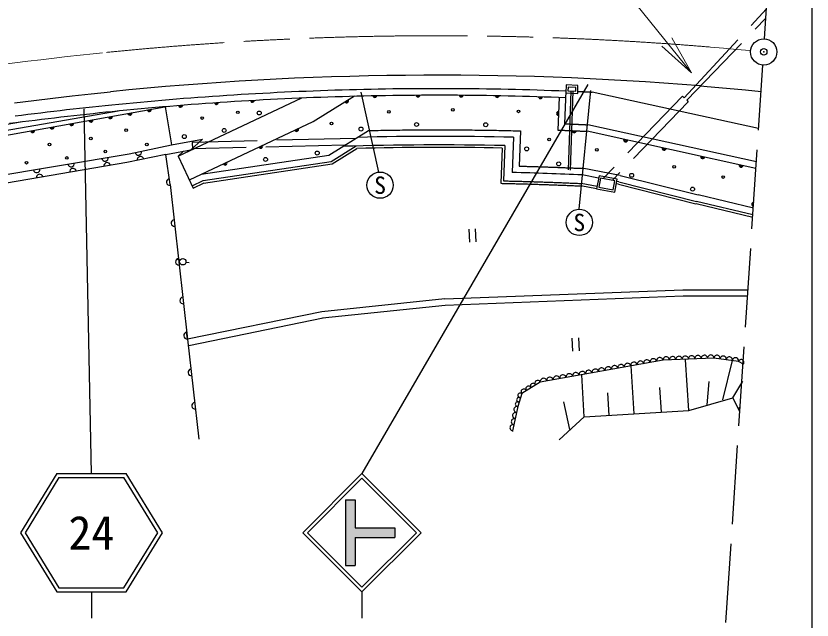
# Model space of a CAD drawing. Units: millimetres, scale not verified. Extents: x 40000 to 680000, y 20000 to 380000.
# Drawn here: x 518482 to 579000, y 259046 to 304962 of the extents above; entities that cross this region are included whole.
import ezdxf
from ezdxf.enums import TextEntityAlignment as Align

# ---------------------------------------------------------------- set-up
doc = ezdxf.new("R2010")
doc.units = ezdxf.units.MM
doc.header["$LTSCALE"] = 1000
doc.header["$PDMODE"] = 32
doc.header["$PDSIZE"] = 500
doc.linetypes.add('CHAIN', pattern=[18.5, 12, -1.5, 3.5, -1.5])
doc.linetypes.add('DASHED', pattern=[7.5, 6, -1.5])
for name, color, linetype, lineweight in [('M-BGD', 7, 'Continuous', 25), ('M-BGD-EXST', 7, 'Continuous', 25), ('M-BMK', 2, 'CHAIN', 13), ('M-BMK-SRVR', 3, 'Continuous', 25), ('M-STR-HTXT', 7, 'Continuous', 13), ('M-STR-STRC', 7, 'Continuous', 25), ('M-TTL-BAND', 7, 'Continuous', 25)]:
    doc.layers.add(name, color=color, linetype=linetype, lineweight=lineweight)
doc.layers.add('M-OTRS', color=6, linetype='Continuous')
doc.styles.add('ＭＳ ゴシック', font='')
doc.styles.get('ＭＳ ゴシック').set_extended_font_data('MS Gothic')

# ---------------------------------------------------------------- blocks, each defined once
blk = doc.blocks.new('open_arrow')
at = {"color": 0, "linetype": 'Continuous', "lineweight": -2}
blk.add_lwpolyline([(7.5, 1.25), (0, 0), (7.5, -1.25)], dxfattribs=at)

msp = doc.modelspace()

# ---------------------------------------------------------------- hatches: boundary and pattern name
at = {"layer": 'M-STR-STRC'}
msp.add_hatch(color=256, dxfattribs=at).paths.add_polyline_path([(543529, 268189), (544279, 268189), (544279, 266064), (547279, 266064), (547279, 265314), (544279, 265314), (544279, 263189), (543529, 263189)])

# ---------------------------------------------------------------- linework, layer by layer
at = {"layer": 'M-BGD', "linetype": 'DASHED'}
for p, q in [((575389, 303224), (578062, 343526)), ((569273, 298748), (575540, 305489)), ((569474, 298554), (575493, 304783)), ((572447, 258852), (575257, 301228)), ((560664, 299249), (560453, 292921)), ((560814, 299243), (560603, 292915)), ((569156, 298861), (563112, 292605)), ((569588, 298444), (563820, 292475)), ((569156, 298861), (569273, 298748)), ((569474, 298554), (569588, 298444)), ((544324, 295652), (531886, 295352)), ((543482, 295131), (531898, 294852))]:
    msp.add_line(p, q, dxfattribs=at)
at = {"layer": 'M-BGD'}
for p, q in [((571027, 299606), (571027, 299606)), ((525659, 299203), (525659, 299203)), ((560289, 299264), (560190, 296766)), ((574937, 296399), (562287, 299177)), ((530815, 294307), (540217, 298741)), ((541070, 296932), (544215, 298877)), ((559770, 298784), (559671, 296286)), ((503805, 293833), (526245, 297754)), ((504445, 293502), (530083, 298105)), ((529817, 298057), (530303, 295175)), ((503698, 294293), (518982, 296929)), ((531668, 292498), (541070, 296932)), ((574770, 293876), (561958, 296689)), ((542267, 294382), (545290, 296251)), ((556835, 296226), (556729, 293547)), ((574736, 293372), (561892, 296192)), ((530303, 295175), (532664, 295583)), ((532664, 295583), (531720, 294734)), ((531886, 295352), (531898, 294852)), ((556316, 295739), (556209, 293060)), ((529880, 294430), (531899, 294806)), ((531720, 294734), (531199, 294653)), ((542443, 293903), (544345, 295079)), ((542510, 293721), (544401, 294890)), ((555442, 294918), (555336, 292239)), ((555640, 295104), (555533, 292425)), ((530201, 292162), (529880, 294430)), ((530815, 294307), (531199, 294653)), ((530815, 294307), (531962, 291874)), ((532573, 292925), (542272, 294383)), ((532720, 292442), (542443, 293903)), ((532748, 292254), (542510, 293721)), ((564425, 292845), (561520, 293386)), ((531881, 292046), (532720, 292442)), ((562774, 292644), (561535, 292874)), ((564318, 292356), (564150, 292388)), ((564318, 292356), (570217, 290869)), ((564425, 292845), (570340, 291353)), ((531962, 291874), (532801, 292270)), ((562620, 291818), (561425, 292040)), ((562655, 292005), (561460, 292227)), ((562623, 291833), (562620, 291818)), ((564278, 292171), (564115, 292201)), ((564278, 292171), (570171, 290684)), ((574536, 290350), (570340, 291353)), ((574489, 289652), (570179, 290682)), ((574502, 289844), (570223, 290867)), ((530929, 286379), (530698, 286476)), ((531408, 286258), (531657, 286234)), ((551073, 283465), (569185, 284152)), ((569185, 284152), (574125, 284154)), ((551073, 283465), (541746, 282485)), ((541746, 282485), (531529, 280395)), ((541848, 281985), (531631, 279895)), ((531515, 280425), (531459, 280922)), ((569623, 274963), (569388, 278834)), ((572208, 275773), (572941, 278771)), ((565466, 274711), (565245, 278361)), ((561684, 274481), (561489, 277690)), ((571033, 275406), (571186, 277190)), ((572984, 275925), (573727, 277199)), ((567544, 274837), (567430, 276717)), ((563575, 274596), (563471, 276311)), ((560597, 273521), (560120, 275640)), ((569623, 274963), (572984, 275925)), ((573511, 274904), (572984, 275925)), ((561684, 274481), (569623, 274963)), ((573403, 275161), (573534, 275237)), ((559785, 272751), (561684, 274481))]:
    msp.add_line(p, q, dxfattribs=at)
for points in [[(561206, 299678), (560307, 299714), (560283, 299114), (561183, 299078)], [(561051, 299534), (560451, 299558), (560439, 299258), (561039, 299234)], [(562623, 291833), (563999, 291577), (564182, 292560), (562806, 292816)], [(562798, 291953), (563879, 291752), (564007, 292440), (562926, 292641)]]:
    msp.add_lwpolyline(points, close=True, dxfattribs=at)
for points in [[(518418, 297361), (518907, 297423), (519397, 297485), (519886, 297546), (520376, 297606), (520865, 297665), (521355, 297724), (521844, 297781), (522334, 297838), (522823, 297894), (523313, 297948), (523802, 298002), (524292, 298055), (524781, 298107), (525271, 298158), (525760, 298208), (525760, 298208), (526306, 298263), (526852, 298316), (527399, 298368), (527945, 298419), (528492, 298469), (529038, 298518), (529585, 298565), (530132, 298611), (530679, 298656), (531226, 298700), (531773, 298742), (532320, 298783), (532868, 298823), (533415, 298862), (533962, 298900), (534510, 298936), (535058, 298971), (535605, 299005), (536153, 299038), (536701, 299069), (537249, 299099), (537797, 299128), (538345, 299156), (538893, 299183), (539442, 299208), (539990, 299232), (540538, 299255), (541087, 299277), (541635, 299297), (542183, 299316), (542732, 299334), (543280, 299351), (543829, 299367), (544378, 299381), (544926, 299394), (545475, 299406), (546024, 299417), (546572, 299426), (547121, 299434), (547670, 299441), (548219, 299447), (548767, 299452), (549316, 299455), (549865, 299457), (550414, 299458), (550962, 299457), (551511, 299456), (552060, 299453), (552609, 299449), (553158, 299444), (553706, 299437), (554255, 299430), (554804, 299421), (555352, 299411), (555901, 299399), (556450, 299387), (556998, 299373), (557547, 299358), (558096, 299341), (558644, 299324), (559193, 299305), (559741, 299285), (560289, 299264)], [(561189, 299227), (561206, 299226), (561223, 299225), (561241, 299224), (561258, 299224), (561276, 299223), (561293, 299222), (561311, 299221), (561328, 299221), (561346, 299220), (561363, 299219), (561380, 299218), (561398, 299218), (561415, 299217), (561433, 299216), (561450, 299215), (561468, 299214), (561485, 299214), (561503, 299213), (561520, 299212), (561537, 299211), (561555, 299211), (561572, 299210), (561590, 299209), (561607, 299208), (561625, 299207), (561642, 299207), (561660, 299206), (561677, 299205), (561694, 299204), (561712, 299203), (561729, 299203), (561747, 299202), (561764, 299201), (561782, 299200), (561799, 299199), (561817, 299199), (561834, 299198), (561851, 299197), (561869, 299196), (561886, 299195), (561904, 299195), (561921, 299194), (561939, 299193), (561956, 299192), (561973, 299191), (561991, 299191), (562008, 299190), (562026, 299189), (562043, 299188), (562061, 299187), (562078, 299186), (562096, 299186), (562113, 299185), (562130, 299184), (562148, 299183), (562165, 299182), (562183, 299182), (562200, 299181), (562218, 299180), (562235, 299179), (562253, 299178), (562270, 299177), (562287, 299177)], [(525810, 297711), (525811, 297711), (526356, 297765), (526901, 297818), (527446, 297871), (527991, 297921), (528537, 297971), (529082, 298020), (529628, 298067), (530174, 298113), (530719, 298158), (531265, 298201), (531811, 298244), (532357, 298285), (532904, 298325), (533450, 298363), (533996, 298401), (534543, 298437), (535089, 298472), (535636, 298506), (536183, 298539), (536729, 298570), (537276, 298600), (537823, 298629), (538370, 298657), (538917, 298683), (539464, 298709), (540011, 298733), (540217, 298741)], [(540217, 298741), (540559, 298755), (541106, 298777), (541653, 298797), (542200, 298817), (542748, 298835), (543295, 298851), (543843, 298867), (544390, 298881), (544938, 298894), (545485, 298906), (546033, 298917), (546580, 298926), (547128, 298934), (547676, 298941), (548223, 298947), (548771, 298952), (549319, 298955), (549866, 298957), (550414, 298958), (550962, 298957), (551509, 298956), (552057, 298953), (552605, 298949), (553152, 298944), (553700, 298937), (554248, 298930), (554795, 298921), (555343, 298911), (555890, 298899), (556438, 298887), (556985, 298873), (557533, 298858), (558080, 298842), (558628, 298824), (559175, 298805), (559722, 298786), (560269, 298764)], [(517993, 296801), (518482, 296865), (518970, 296927), (519459, 296989), (519948, 297050), (520436, 297110), (520925, 297169), (521413, 297227), (521902, 297285), (522391, 297341), (522879, 297397), (523368, 297451), (523856, 297505), (524345, 297558), (524833, 297610), (525322, 297661), (525810, 297711)], [(560190, 296766), (560218, 296765), (560246, 296764), (560274, 296763), (560302, 296762), (560330, 296760), (560358, 296759), (560387, 296758), (560415, 296757), (560443, 296756), (560471, 296755), (560499, 296754), (560527, 296752), (560555, 296751), (560583, 296750), (560611, 296749), (560639, 296748), (560667, 296747), (560695, 296745), (560723, 296744), (560751, 296743), (560779, 296742), (560807, 296741), (560836, 296740), (560864, 296738), (560892, 296737), (560920, 296736), (560948, 296735), (560976, 296734), (561004, 296732), (561032, 296731), (561060, 296730), (561088, 296729), (561116, 296727), (561144, 296726), (561172, 296725), (561200, 296724), (561228, 296723), (561256, 296721), (561284, 296720), (561312, 296719), (561341, 296718), (561369, 296716), (561397, 296715), (561425, 296714), (561453, 296713), (561481, 296711), (561509, 296710), (561537, 296709), (561565, 296708), (561593, 296706), (561621, 296705), (561649, 296704), (561677, 296702), (561705, 296701), (561733, 296700), (561761, 296699), (561789, 296697), (561817, 296696), (561846, 296695), (561874, 296693), (561902, 296692), (561930, 296691), (561958, 296689)], [(545294, 296252), (545477, 296255), (545660, 296259), (545844, 296263), (546027, 296266), (546210, 296270), (546393, 296273), (546576, 296276), (546759, 296279), (546943, 296281), (547126, 296284), (547309, 296287), (547492, 296289), (547675, 296291), (547859, 296293), (548042, 296295), (548225, 296297), (548408, 296299), (548591, 296300), (548775, 296302), (548958, 296303), (549141, 296304), (549324, 296305), (549508, 296306), (549691, 296306), (549874, 296307), (550057, 296307), (550240, 296308), (550424, 296308), (550607, 296308), (550790, 296308), (550973, 296307), (551156, 296307), (551340, 296307), (551523, 296306), (551706, 296305), (551889, 296304), (552073, 296303), (552256, 296302), (552439, 296300), (552622, 296299), (552805, 296297), (552989, 296295), (553172, 296293), (553355, 296291), (553538, 296289), (553721, 296287), (553905, 296284), (554088, 296282), (554271, 296279), (554454, 296276), (554637, 296273), (554820, 296270), (555004, 296267), (555187, 296263), (555370, 296260), (555553, 296256), (555736, 296252), (555920, 296248), (556103, 296244), (556286, 296240), (556469, 296235), (556652, 296231), (556835, 296226)], [(559671, 296286), (559706, 296284), (559741, 296283), (559776, 296282), (559812, 296280), (559847, 296279), (559882, 296278), (559917, 296276), (559953, 296275), (559988, 296274), (560023, 296272), (560059, 296271), (560094, 296269), (560129, 296268), (560164, 296267), (560200, 296265), (560235, 296264), (560270, 296262), (560305, 296261), (560341, 296260), (560376, 296258), (560411, 296257), (560446, 296255), (560482, 296254), (560517, 296252), (560552, 296251), (560587, 296249), (560623, 296248), (560658, 296247), (560693, 296245), (560729, 296244), (560764, 296242), (560799, 296241), (560834, 296239), (560870, 296238), (560905, 296236), (560940, 296235), (560975, 296233), (561011, 296232), (561046, 296230), (561081, 296229), (561116, 296227), (561152, 296225), (561187, 296224), (561222, 296222), (561257, 296221), (561293, 296219), (561328, 296218), (561363, 296216), (561398, 296215), (561434, 296213), (561469, 296211), (561504, 296210), (561539, 296208), (561575, 296207), (561610, 296205), (561645, 296203), (561680, 296202), (561716, 296200), (561751, 296198), (561786, 296197), (561821, 296195), (561857, 296194), (561892, 296192)], [(499540, 289709), (505579, 290882), (527095, 294479), (530311, 295177)], [(529880, 294430), (526923, 293812), (506073, 290248), (498405, 288819)], [(556729, 293547), (556806, 293545), (556883, 293543), (556961, 293541), (557038, 293539), (557115, 293537), (557192, 293535), (557269, 293532), (557347, 293530), (557424, 293528), (557501, 293526), (557578, 293524), (557656, 293521), (557733, 293519), (557810, 293517), (557887, 293514), (557964, 293512), (558042, 293510), (558119, 293507), (558196, 293505), (558273, 293502), (558350, 293500), (558428, 293497), (558505, 293495), (558582, 293492), (558659, 293489), (558736, 293487), (558814, 293484), (558891, 293481), (558968, 293479), (559045, 293476), (559122, 293473), (559200, 293471), (559277, 293468), (559354, 293465), (559431, 293462), (559508, 293459), (559586, 293456), (559663, 293453), (559740, 293450), (559817, 293447), (559894, 293444), (559972, 293441), (560049, 293438), (560126, 293435), (560203, 293432), (560280, 293429), (560357, 293426), (560435, 293423), (560512, 293419), (560589, 293416), (560666, 293413), (560743, 293410), (560821, 293406), (560898, 293403), (560975, 293400), (561052, 293396), (561129, 293393), (561206, 293390), (561284, 293386), (561361, 293383), (561438, 293379), (561515, 293376), (561592, 293372)], [(555533, 292425), (555628, 292423), (555722, 292421), (555816, 292419), (555910, 292417), (556004, 292414), (556098, 292412), (556192, 292410), (556286, 292408), (556380, 292405), (556474, 292403), (556569, 292401), (556663, 292398), (556757, 292396), (556851, 292393), (556945, 292391), (557039, 292388), (557133, 292386), (557227, 292383), (557321, 292381), (557415, 292378), (557509, 292375), (557604, 292372), (557698, 292370), (557792, 292367), (557886, 292364), (557980, 292361), (558074, 292358), (558168, 292355), (558262, 292352), (558356, 292349), (558450, 292346), (558544, 292343), (558638, 292339), (558733, 292336), (558827, 292333), (558921, 292330), (559015, 292326), (559109, 292323), (559203, 292320), (559297, 292316), (559391, 292313), (559485, 292309), (559579, 292306), (559673, 292302), (559767, 292298), (559861, 292295), (559955, 292291), (560049, 292287), (560143, 292284), (560238, 292280), (560332, 292276), (560426, 292272), (560520, 292268), (560614, 292264), (560708, 292260), (560802, 292256), (560896, 292252), (560990, 292248), (561084, 292244), (561178, 292240), (561272, 292235), (561366, 292231), (561460, 292227)], [(530201, 292162), (531529, 280395), (532376, 272804)], [(555336, 292239), (555433, 292237), (555530, 292235), (555627, 292233), (555724, 292231), (555821, 292228), (555919, 292226), (556016, 292224), (556113, 292222), (556210, 292220), (556307, 292217), (556404, 292215), (556501, 292212), (556598, 292210), (556695, 292207), (556792, 292205), (556889, 292202), (556987, 292200), (557084, 292197), (557181, 292194), (557278, 292192), (557375, 292189), (557472, 292186), (557569, 292183), (557666, 292180), (557763, 292177), (557860, 292175), (557957, 292172), (558055, 292168), (558152, 292165), (558249, 292162), (558346, 292159), (558443, 292156), (558540, 292153), (558637, 292149), (558734, 292146), (558831, 292143), (558928, 292139), (559025, 292136), (559122, 292132), (559219, 292129), (559316, 292125), (559413, 292122), (559511, 292118), (559608, 292114), (559705, 292111), (559802, 292107), (559899, 292103), (559996, 292099), (560093, 292095), (560190, 292092), (560287, 292088), (560384, 292084), (560481, 292080), (560578, 292076), (560675, 292071), (560772, 292067), (560869, 292063), (560966, 292059), (561063, 292055), (561160, 292050), (561257, 292046), (561354, 292042), (561451, 292037)], [(574092, 283654), (569195, 283652), (551108, 282966), (541798, 281988)], [(573776, 278503), (573407, 278709), (571542, 278957), (567673, 278795), (558343, 277128), (556934, 276255), (556633, 275277), (556236, 273429), (556233, 273384)]]:
    msp.add_lwpolyline(points, dxfattribs=at)
for centre, radius in [((546838, 297680), 100), ((551692, 297819), 100), ((556685, 297708), 100), ((532638, 297200), 100), ((535349, 297634), 100), ((536974, 297585), 150), ((542467, 296781), 100), ((548935, 296710), 150), ((554192, 296691), 150), ((526868, 296284), 100), ((531283, 295791), 150), ((534312, 296258), 150), ((544711, 296365), 150), ((524171, 295648), 100), ((559008, 295564), 100), ((521032, 295192), 100), ((525277, 294664), 100), ((528430, 295190), 100), ((557305, 294859), 150), ((562645, 294790), 100), ((522345, 294166), 100), ((537457, 294054), 150), ((541383, 294541), 150), ((519288, 293807), 100), ((559740, 293717), 150), ((568523, 293490), 100), ((565286, 292846), 150), ((572244, 292715), 100), ((569916, 291800), 150), ((531160, 286283), 250)]:
    msp.add_circle(centre, radius, dxfattribs=at)
for centre, radius, start, end in [((533723, 298382), 150, 183.92451, 3.92451), ((533723, 298382), 75, 183.92451, 3.92451), ((536456, 298554), 150, 183.28542, 3.28542), ((536456, 298554), 75, 183.28542, 3.28542), ((543622, 298510), 150, 211.72868, 31.72868), ((543622, 298510), 75, 211.72868, 31.72868), ((545759, 298911), 150, 181.11252, 1.11252), ((545759, 298911), 75, 181.11252, 1.11252), ((549045, 298953), 150, 180.34561, 0.34561), ((549045, 298953), 75, 180.34561, 0.34561), ((552331, 298951), 150, 179.5787, 359.5787), ((552331, 298951), 75, 179.5787, 359.5787), ((555069, 298916), 150, 178.93961, 358.93961), ((555069, 298916), 75, 178.93961, 358.93961), ((558354, 298833), 150, 178.17271, 358.17271), ((558354, 298833), 75, 178.17271, 358.17271), ((528616, 297842), 150, 190.1779, 10.1779), ((528616, 297842), 75, 190.1779, 10.1779), ((530992, 298179), 150, 184.5636, 4.5636), ((530992, 298179), 75, 184.5636, 4.5636), ((525663, 297312), 150, 190.1779, 10.1779), ((525663, 297312), 75, 190.1779, 10.1779), ((527139, 297577), 150, 190.1779, 10.1779), ((527139, 297577), 75, 190.1779, 10.1779), ((559720, 297535), 150, 87.72534, 267.72534), ((559720, 297535), 75, 87.72534, 267.72534), ((521234, 296516), 150, 190.1779, 10.1779), ((522710, 296782), 150, 190.1779, 10.1779), ((522710, 296782), 75, 190.1779, 10.1779), ((524186, 297047), 150, 190.1779, 10.1779), ((524186, 297047), 75, 190.1779, 10.1779), ((519757, 296251), 150, 190.1779, 10.1779), ((519757, 296251), 75, 190.1779, 10.1779), ((521234, 296516), 75, 190.1779, 10.1779), ((539808, 296337), 150, 205.24845, 25.24845), ((539808, 296337), 75, 205.24845, 25.24845), ((560922, 296235), 150, 177.54784, 357.54784), ((560922, 296235), 75, 177.54784, 357.54784), ((550526, 53458), 242350, 88.63103, 91.43572), ((564822, 295548), 150, 167.61527, 347.61527), ((564822, 295548), 75, 167.61527, 347.61527), ((537095, 295058), 150, 205.24845, 25.24845), ((537095, 295058), 75, 205.24845, 25.24845), ((550526, 53458), 241700, 88.78757, 91.70144), ((550526, 53458), 241510, 88.83349, 91.45323), ((567752, 294905), 150, 167.61527, 347.61527), ((567752, 294905), 75, 167.61527, 347.61527), ((525252, 294177), 250, 190.07639, 10.07639), ((527790, 294636), 250, 190.07639, 10.07639), ((527951, 294029), 250, 10.10905, 190.10905), ((570683, 294262), 150, 167.61527, 347.61527), ((570683, 294262), 75, 167.61527, 347.61527), ((522677, 293743), 250, 190.07639, 10.07639), ((525418, 293564), 250, 10.10905, 190.10905), ((534382, 293778), 150, 205.24845, 25.24845), ((534382, 293778), 75, 205.24845, 25.24845), ((573613, 293618), 150, 167.61527, 347.61527), ((573613, 293618), 75, 167.61527, 347.61527), ((520063, 293303), 250, 190.07639, 10.07639), ((520281, 292677), 250, 10.10905, 190.10905), ((522815, 293120), 250, 10.10905, 190.10905), ((550526, 53458), 239669, 87.36723, 88.64116), ((530181, 292334), 250, 99.14437, 276.44161), ((574559, 290647), 150, 87.50664, 264.90516), ((530533, 289220), 250, 96.44161, 276.44161), ((530865, 286279), 250, 96.44161, 276.44161), ((531197, 283337), 250, 96.44161, 276.44161), ((531487, 280673), 250, 96.44161, 276.44161), ((567427, 278752), 249, 9.99493, 190.26575), ((567914, 278813), 242, 0.54699, 184.25223), ((568398, 278833), 242, 0.54699, 184.25223), ((568882, 278853), 242, 0.54699, 184.25223), ((569365, 278874), 242, 0.54699, 184.25223), ((569849, 278894), 242, 0.54699, 184.25223), ((570333, 278914), 242, 0.54699, 184.25223), ((570816, 278934), 242, 0.54699, 184.25223), ((571300, 278955), 242, 0.54699, 184.25223), ((571777, 278940), 236, 348.89874, 175.9321), ((572243, 278878), 236, 348.89874, 175.9321), ((572709, 278816), 236, 348.89874, 175.9321), ((573175, 278754), 236, 348.89874, 175.9321), ((563990, 278137), 249, 9.99493, 190.26576), ((564481, 278225), 249, 9.99493, 190.26575), ((564972, 278313), 249, 9.99493, 190.26575), ((565463, 278401), 249, 9.99493, 190.26575), ((565954, 278488), 249, 9.99493, 190.26575), ((566445, 278576), 249, 9.99493, 190.26575), ((566936, 278664), 249, 9.99493, 190.26576), ((573609, 278637), 214, 321.33693, 160.45308), ((531811, 277865), 250, 96.36386, 276.36386), ((561044, 277611), 249, 9.99493, 190.26576), ((561535, 277699), 249, 9.99493, 190.26575), ((562026, 277786), 249, 9.99493, 190.26575), ((562517, 277874), 249, 9.99493, 190.26575), ((563008, 277962), 249, 9.99493, 190.26575), ((563499, 278050), 249, 9.99493, 190.26576), ((558146, 277052), 211, 21.08942, 222.48285), ((558589, 277172), 249, 9.99493, 190.26575), ((559080, 277260), 249, 9.99493, 190.26576), ((559571, 277348), 249, 9.99493, 190.26575), ((560062, 277436), 249, 9.99493, 190.26575), ((560553, 277523), 249, 9.99493, 190.26575), ((557090, 276397), 211, 21.08942, 222.48285), ((557442, 276615), 211, 21.08942, 222.48285), ((557794, 276834), 211, 21.08942, 222.48285), ((556720, 275786), 183, 51.47091, 274.31108), ((556820, 276111), 183, 51.47091, 274.31108), ((532094, 275334), 250, 96.36386, 276.36386), ((556620, 275460), 183, 51.47091, 274.31108), ((556471, 274587), 237, 74.65008, 261.09231), ((556571, 275049), 237, 74.65008, 261.09231), ((556372, 274125), 237, 74.65008, 261.09231), ((556273, 273663), 237, 74.65008, 261.09231)]:
    msp.add_arc(centre, radius, start, end, dxfattribs=at)
at = {"layer": 'M-BGD-EXST'}
for p, q in [((544705, 299158), (546041, 293091)), ((561308, 290267), (562179, 299290)), ((552902, 288764), (552954, 287765)), ((553401, 288789), (553453, 287791)), ((560743, 280476), (560794, 279477)), ((561242, 280501), (561293, 279503))]:
    msp.add_line(p, q, dxfattribs=at)
for centre in [(546164, 292099), (561308, 289267)]:
    msp.add_circle(centre, 1000, dxfattribs=at)
at = {"layer": 'M-BMK'}
for points in [[(571276, 302595), (572272, 302510), (573268, 302421), (574264, 302329), (574328, 302323)], [(525069, 302158), (524363, 302085), (523368, 301979), (522375, 301868), (521381, 301754), (520388, 301637), (519395, 301516), (518403, 301391), (517411, 301264), (516420, 301133), (515429, 300999), (514438, 300862), (513448, 300722), (512458, 300580), (511469, 300434), (510480, 300287), (509491, 300136), (508503, 299984), (507515, 299829), (506527, 299672), (505540, 299513), (505254, 299466)]]:
    msp.add_lwpolyline(points, dxfattribs=at)
msp.add_arc((550526, 53458), 250000, 85.23889, 95.77792, dxfattribs=at)
at = {"layer": 'M-BMK-SRVR'}
msp.add_circle((575323, 302226), 1000, dxfattribs=at)
at = {"layer": 'M-OTRS'}
msp.add_point((575323, 302226), dxfattribs=at)
at = {"layer": 'M-STR-HTXT'}
msp.add_lwpolyline([(569843, 300640), (552998, 321490), (541244, 321490)], dxfattribs=at)
at = {"layer": 'M-STR-STRC'}
for p, q in [((561957, 299739), (544780, 270189)), ((570529, 299647), (571018, 299606)), ((524220, 270189), (523668, 297911)), ((521584, 270189), (518820, 265689)), ((521584, 270189), (526856, 270189)), ((529620, 265689), (526856, 270189)), ((540280, 265689), (544780, 270189)), ((549280, 265689), (544780, 270189)), ((521752, 269889), (519172, 265689)), ((521752, 269889), (526689, 269889)), ((529268, 265689), (526689, 269889)), ((540633, 265689), (544780, 269836)), ((548926, 265689), (544780, 269836)), ((543529, 268189), (543529, 263189)), ((543529, 268189), (544279, 268189)), ((544279, 268189), (544279, 266064)), ((518820, 265689), (521584, 261189)), ((519172, 265689), (521752, 261489)), ((526689, 261489), (529268, 265689)), ((526856, 261189), (529620, 265689)), ((540280, 265689), (544780, 261189)), ((540633, 265689), (544780, 261542)), ((544279, 266064), (547279, 266064)), ((544780, 261542), (548926, 265689)), ((544780, 261189), (549280, 265689)), ((547279, 266064), (547279, 265314)), ((544279, 265314), (547279, 265314)), ((544279, 265314), (544279, 263189)), ((543529, 263189), (544279, 263189)), ((521752, 261489), (526689, 261489)), ((521584, 261189), (526856, 261189)), ((524220, 261189), (524220, 259189)), ((544780, 261189), (544780, 259189))]:
    msp.add_line(p, q, dxfattribs=at)
for points in [[(571018, 299606), (572486, 299480), (573944, 299346), (575125, 299231)], [(518381, 298364), (519836, 298547), (521292, 298723), (522747, 298891), (524203, 299051), (525668, 299204)]]:
    msp.add_lwpolyline(points, dxfattribs=at)
msp.add_arc((550526, 53458), 247000, 85.3547, 95.77792, dxfattribs=at)
at = {"layer": 'M-TTL-BAND'}
msp.add_line((579000, 20000), (579000, 370000), dxfattribs=at)

# ---------------------------------------------------------------- block references
at = {"layer": 'M-STR-HTXT', "xscale": 400, "yscale": 400, "rotation": 128.9}
msp.add_blockref('open_arrow', (569843, 300640), dxfattribs=at)

# ---------------------------------------------------------------- texts
at = {"layer": 'M-BGD-EXST', "style": 'ＭＳ ゴシック'}
for p in [(546164, 292099), (561308, 289267)]:
    msp.add_text('S', height=1320, dxfattribs=at).set_placement(p, align=Align.MIDDLE_CENTER)
at = {"layer": 'M-STR-STRC', "style": 'ＭＳ ゴシック'}
msp.add_text('24', height=2566, dxfattribs=at).set_placement((524220, 265689), align=Align.MIDDLE_CENTER)

doc.saveas('drawing.dxf')
